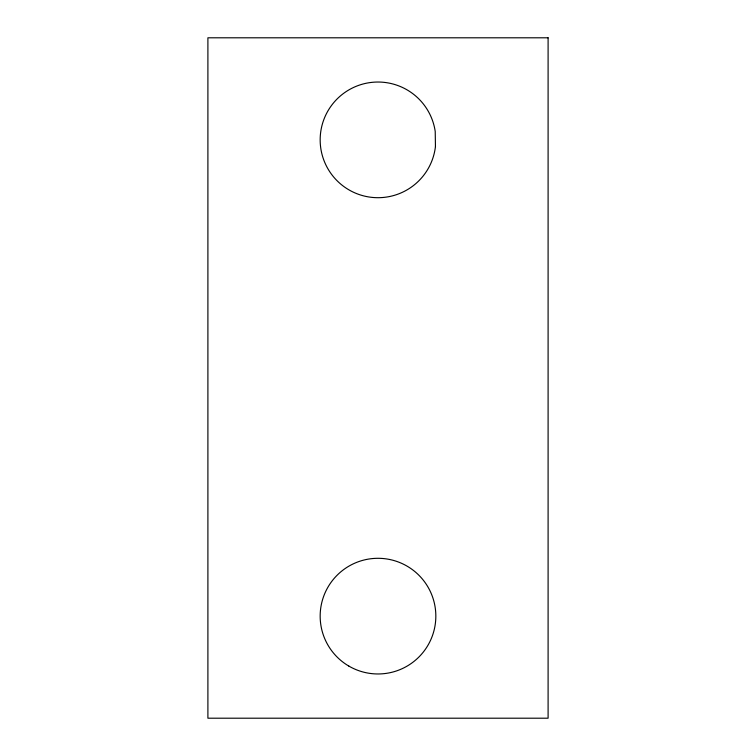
<?xml version="1.0" encoding="UTF-8"?>
<svg xmlns="http://www.w3.org/2000/svg" width="756" height="756" viewBox="0 0 756 756"><rect width="100%" height="100%" fill="white"/><g stroke="black" fill="none" stroke-linecap="round" stroke-linejoin="round"><path stroke-width="1.13" d="M548.1 37.8L207.9 37.8L207.9 718.2L548.1 718.2L548.1 37.8M435.447 146.56L435.22 131.459A57.834 57.834 0 0 0 346.21 91.552A57.834 57.834 0 0 0 347.647 189.094A57.834 57.834 0 0 0 435.447 146.56M348.866 666.093A57.834 57.834 0 0 0 435.834 616.395A57.834 57.834 0 0 0 349.3 565.923A57.834 57.834 0 0 0 348.866 666.093"/></g></svg>
